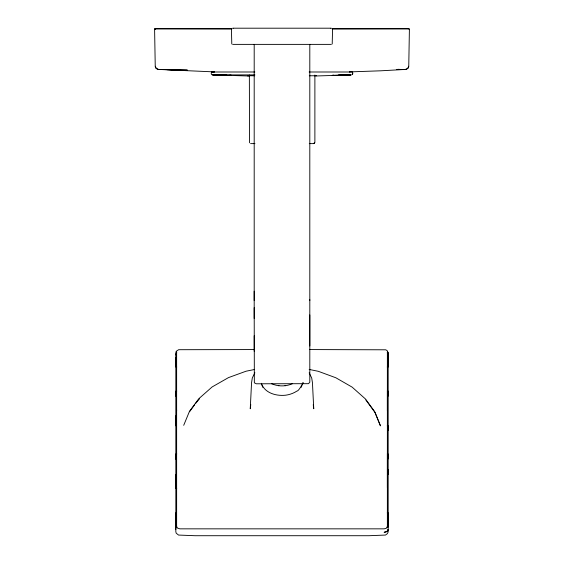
<?xml version="1.0" encoding="UTF-8"?>
<svg xmlns="http://www.w3.org/2000/svg" width="564" height="564" viewBox="0 0 564 564"><rect width="100%" height="100%" fill="white"/><g stroke="black" fill="none" stroke-linecap="round" stroke-linejoin="round"><path stroke-width="0.85" d="M175.827 529.42L175.827 512.746M175.827 488.579L175.827 453.9M175.827 425.806L175.827 391.113M175.827 367.044L175.827 352.662L176.236 351.294L178.633 349.708L254.308 349.567M176.631 489.08L176.631 453.329M176.631 410.923L176.631 390.542M176.631 367.545L176.631 352.091L176.631 353.163M249.358 75.019L249.528 142.805M254.195 351.224L254.195 335.77M254.195 318.498L254.195 291.221M309.805 299.604L309.805 382.272L308.452 383.682L256.338 383.788L254.343 382.829L254.195 307.69M314.888 75.019L314.881 142.403L313.669 143.616L309.291 143.616M387.369 512.175L387.369 527.629L387.369 526.557L386.312 528.249L384.133 528.842L179.867 528.842L177.477 528.094L176.631 526.557M387.369 487.684L387.369 453.407M387.369 426.208L387.369 390.528M387.369 367.545L387.369 352.091L387.369 353.163M388.173 527.129L388.173 512.746M388.173 474.394L388.173 453.978M388.173 430.628L388.173 391.099M388.173 367.044L388.173 352.662L387.08 350.554L385.691 349.8L309.791 349.567M349.56 72.002L349.56 71.445L349.659 71.896L380.778 70.803L405.523 69.428L407.793 68.498L408.759 66.249L409.408 28.968L332.196 28.968M250.684 405.445L250.254 408.745L251.558 382.66L252.312 377.972L254.879 372.726M408.759 66.249C407.835 71.776 400.32 68.632 396.725 69.471M302.276 384.655C305.279 377.499 299.576 391.169 296.798 391.141C293.773 393.164 289.67 394.673 285.793 395.188C276.346 396.281 264.643 393.136 261.372 383.309L261.71 384.599M250.571 405.445L250.797 404.621M388.053 532.268L387.327 533.713L385.452 535.06L368.941 535.715L195.059 535.715L178.548 535.06L176.208 533.191L175.827 531.69L175.827 474.669M352.429 74.519L352.782 72.855L352.429 71.995L309.135 71.995M352.648 74.124L352.782 73.665M183.709 425.312L189.469 411.36L198.747 398.762L212.134 386.939L228.469 377.619L246.059 371.211L254.364 369.533M301.162 387.369L301.994 385.332M254.857 71.995L211.571 71.995L211.218 73.665L211.571 74.519L212.431 74.878M332.21 43.999L332.563 29.413L332.203 28.552M314.43 143.157L314.691 142.755L313.669 143.616L314.085 143.425M231.797 28.552L231.437 29.413L231.79 43.999M189.525 411.741L194.7 404.705M195.736 403.295L199.628 398.649M248.442 75.407L247.807 75.971L212.917 74.892L254.907 74.899M248.266 75.414L247.807 75.738L249.429 75.738M292.279 383.76C285.786 386.608 278.144 386.601 271.658 383.739M231.804 28.968L154.832 28.976L156.052 28.56L231.804 28.686M154.86 28.968L155.918 28.686L154.592 28.968L155.241 66.249L156.207 68.498L158.463 69.428L214.341 71.896M214.341 72.002L211.571 71.995M285.01 385.72L285.391 385.705M333.38 75.308L351.041 74.892L316.192 75.971L315.558 75.407M309.291 75.78L316.192 75.738L315.734 75.414M314.571 75.738L315.184 75.738M232.685 28.2L233.263 28.2M233.461 28.2L330.539 28.2M330.737 28.2L331.315 28.2M332.196 28.686L407.765 28.56L409.14 28.968M232.657 44.38L331.343 44.38M212.832 74.878L226.305 74.878M250.571 143.616L254.956 143.616M162.785 69.548L158.463 69.428L187.255 70.098L158.463 69.428L156.207 68.498L155.241 66.249M254.709 75.78L247.751 75.731L248.809 75.738M158.463 69.428L162.559 69.45M315.699 75.731L316.192 75.738M247.751 75.731L248.301 75.731M226.093 75.209L212.917 74.892L231.219 75.315M212.875 74.892L226.079 75.209M167.106 69.661L173.155 69.83M167.522 69.527L173.437 69.739M278.538 385.691L278.926 385.713M309.157 369.434L318.286 371.302L335.841 377.767L352.133 387.13L365.458 398.981L374.665 411.607L380.453 425.876L375.13 412.693L365.881 400.003M309.171 372.797L311.709 378.056L312.442 382.66L313.746 408.745L313.33 405.509M261.985 385.282L262.81 387.32M313.224 404.705L313.45 405.53M387.912 353.924L388.173 354.953A4.047 2.862 0 0 0 387.87 353.861M388.173 352.662L388.173 396.111M388.173 425.707L388.173 458.899M388.173 469.424L388.173 531.69M387.369 366.473L387.369 410.712M387.369 425.136L387.369 513.247M309.805 44.38L309.805 300.57M309.805 314.923L309.805 345.979M254.195 44.38L254.195 300.57M176.631 366.473L176.631 391.613M176.631 409.852L176.631 454.401M176.631 488.008L176.631 527.629M175.827 357.223L175.827 396.309M175.827 415.717L175.827 459.272M176.158 353.797L175.827 354.953A4.047 2.862 0 0 1 176.13 353.854M388.173 529.42L386.925 531.464L384.133 532.275A4.047 2.862 0 0 0 388.173 529.42M333.93 75.287L332.217 75.322L333.923 75.287M351.012 74.892L338.196 75.188L350.991 74.899M231.36 75.336L229.604 75.294L231.36 75.336"/></g></svg>
